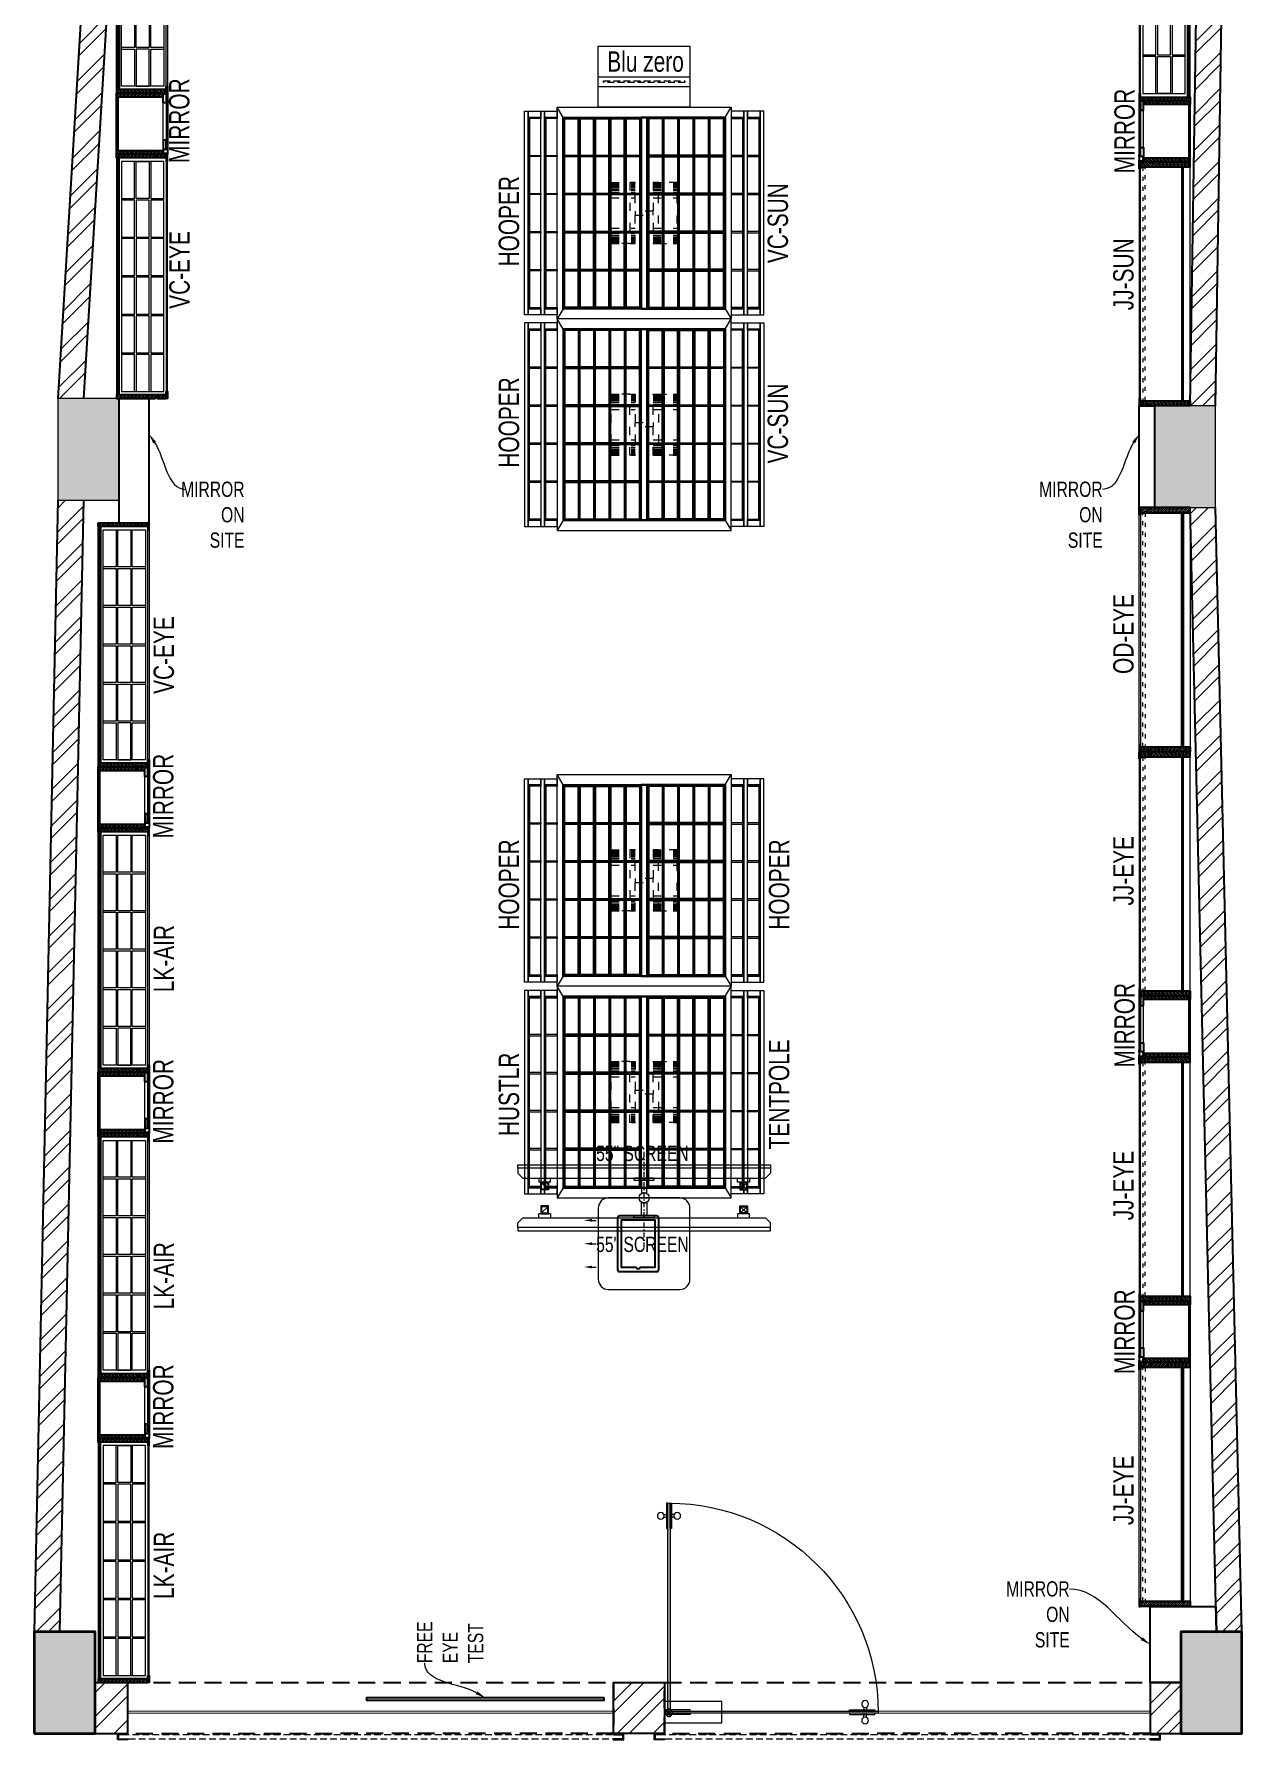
# Model space of a CAD drawing. Header units: feet. Extents: x 2835136 to 2841070, y -5729721 to -5712845.
# Drawn here: x 2835136 to 2841070, y -5729721 to -5721338 of the extents above; entities that cross this region are included whole.
import ezdxf
from ezdxf import colors
from ezdxf.entities.mleader import LeaderData, LeaderLine
from ezdxf.math import Vec2, Vec3

# ---------------------------------------------------------------- set-up
doc = ezdxf.new("R2010")
doc.units = ezdxf.units.FT
doc.header["$LTSCALE"] = 33
doc.header["$MEASUREMENT"] = 0
for name, pattern in [('ACAD_ISO03W100', [30, 12, -18]), ('D10_DASHED', [0.75, 0.5, -0.25]), ('DASHDOT2', [0.5, 0.25, -0.125, 0, -0.125]), ('HIDDEN', [9.525, 6.35, -3.175]), ('HIDDENX2', [0.75, 0.5, -0.25])]:
    doc.linetypes.add(name, pattern=pattern)
for name, color, linetype, lineweight in [('A RCC', 1, 'Continuous', 35), ('A-COL', 243, 'Continuous', 9), ('A-Glazing', 4, 'Continuous', 20), ('A-shutter', 8, 'Continuous', 18), ('column hatch', 5, 'Continuous', 0), ('Glazing', 141, 'Continuous', 15), ('LENS-DIM', 252, 'Continuous', 5), ('LENS-FURNITURE', 13, 'Continuous', 9), ('LENS-PARTITION', 21, 'Continuous', 25), ('LENS-TEXT', 31, 'Continuous', 5), ('LENS_TEXT', 31, 'Continuous', 5), ('LK-EQPMT', 3, 'Continuous', 18), ('LK-FF&E FLOOR', 1, 'Continuous', 9), ('LK-FF&E WALL', 1, 'Continuous', 9), ('LK-IT', 3, 'Continuous', 18), ('LN-ELEVATION-1', 81, 'Continuous', 25), ('LN-ELEVATION-2', 103, 'Continuous', 20), ('LN-ELEVATION-3', 125, 'Continuous', 18), ('LN-ELEVATION-4', 145, 'Continuous', 13), ('LN-ELEVATION-5', 167, 'Continuous', 5), ('LN-HATCH', 251, 'Continuous', 0), ('PLANO-TXT', 252, 'Continuous', 5), ('rolling shutter', 1, 'Continuous', 5)]:
    doc.layers.add(name, color=color, linetype=linetype, lineweight=lineweight)
doc.layers.add('A-WALL', color=1, linetype='Continuous')
doc.layers.add('beam', color=5, linetype='Continuous')
doc.styles.add('LK TXT', font='GILC____.TTF', dxfattribs={"height": 100})
doc.styles.get("Standard").update_dxf_attribs({"font": 'GILC____.TTF'})
pattern_1 = [(45, (7858054.0837, 3504049.203), (-4.4901280605, 4.4901280605), [])]

# ---------------------------------------------------------------- blocks, each defined once
blk = doc.blocks.new('BLUE ZERO')
at = {"layer": 'LENS-FURNITURE', "ltscale": 0.5}
for points in [[(86206.7, 120883.4), (86206.7, 120433.4), (85906.7, 120433.4), (85906.7, 120883.4)], [(86106.7, 120883.4), (86106.7, 120433.4), (86056.7, 120433.4), (86056.7, 120883.4)]]:
    blk.add_lwpolyline(points, close=True, dxfattribs=at)
at = {"layer": 'LENS-FURNITURE', "linetype": 'D10_DASHED', "ltscale": 2}
blk.add_lwpolyline([(86085.7, 120858.4), (86085.7, 120458.4), (86077.7, 120458.4), (86077.7, 120858.4)], close=True, dxfattribs=at)
blk = doc.blocks.new('*U49')
at = {"layer": 'A-shutter', "color": 5, "ltscale": 10}
for points in [[(41038450.5, -1561539.2), (41038450.5, -1561544.2), (41038405.5, -1561544.2), (41038405.5, -1561564.2), (41038450.5, -1561564.2), (41038450.5, -1561569.2), (41038400.5, -1561569.2), (41038400.5, -1561539.2)], [(41040837.5, -1561539.2), (41040837.5, -1561544.2), (41040882.5, -1561544.2), (41040882.5, -1561564.2), (41040837.5, -1561564.2), (41040837.5, -1561569.2), (41040887.5, -1561569.2), (41040887.5, -1561539.2)]]:
    blk.add_lwpolyline(points, close=True, dxfattribs=at)
at = {"layer": 'A-shutter', "color": 5, "linetype": 'HIDDENX2', "ltscale": 2}
blk.add_lwpolyline([(41038405.5, -1561544.2), (41038405.5, -1561564.2), (41040882.5, -1561564.2), (41040882.5, -1561544.2)], close=True, dxfattribs=at)
blk = doc.blocks.new('*U50')
at = {"layer": 'A-shutter', "color": 5, "ltscale": 10}
for points in [[(41038450.5, -1561539.2), (41038450.5, -1561544.2), (41038405.5, -1561544.2), (41038405.5, -1561564.2), (41038450.5, -1561564.2), (41038450.5, -1561569.2), (41038400.5, -1561569.2), (41038400.5, -1561539.2)], [(41040837.5, -1561539.2), (41040837.5, -1561544.2), (41040882.5, -1561544.2), (41040882.5, -1561564.2), (41040837.5, -1561564.2), (41040837.5, -1561569.2), (41040887.5, -1561569.2), (41040887.5, -1561539.2)]]:
    blk.add_lwpolyline(points, close=True, dxfattribs=at)
at = {"layer": 'A-shutter', "color": 5, "linetype": 'HIDDENX2', "ltscale": 2}
blk.add_lwpolyline([(41038405.5, -1561544.2), (41038405.5, -1561564.2), (41040882.5, -1561564.2), (41040882.5, -1561544.2)], close=True, dxfattribs=at)
blk = doc.blocks.new('A$C143335a0')
at = {"layer": 'column hatch'}
h = blk.add_hatch(color=8, dxfattribs=at)
h.dxf.hatch_style = 1
h.paths.add_polyline_path([(3018.3, 6392.7), (3318.3, 6392.7), (3318.3, 6892.7), (3018.3, 6892.7)])
h.paths.add_polyline_path([(3269, 953), (3269, 1453), (2969, 1453), (2969, 953)])
h.paths.add_polyline_path([(3208.2, -2918.5), (2908.2, -2918.5), (2908.2, -3418.5), (3208.2, -3418.5)])
h.paths.add_polyline_path([(3337.6, -9443), (3337.6, -8943), (3037.6, -8943), (3037.6, -9443)])
h.paths.add_polyline_path([(-2596.4, -9443), (-2296.4, -9443), (-2296.4, -8943), (-2596.4, -8943)])
h.paths.add_polyline_path([(-2479.6, -3382.2), (-2179.6, -3382.2), (-2179.6, -2882.2), (-2479.6, -2882.2)])
h.paths.add_polyline_path([(-1967.6, 1129.4), (-2267.6, 1129.4), (-2267.6, 629.4), (-1967.6, 629.4)])
h.paths.add_polyline_path([(-1312.4, 7402.3), (-1612.4, 7402.3), (-1612.4, 6902.3), (-1312.4, 6902.3)])
at = {"layer": 'LN-HATCH'}
h = blk.add_hatch(dxfattribs=at)
h.set_pattern_fill('ANSI32', color=256, scale=333, angle=180)
h.set_pattern_definition([(225, (-8468480.47, 5282644), (88.2999593, -88.2999593), []), (225, (-8468539.34, 5282644), (88.2999593, -88.2999593), [])])
h.paths.add_polyline_path([(3144, 1453), (3269, 1453), (3318.3, 6392.7), (3193.3, 6392.7)])
h.paths.add_polyline_path([(3269, 953), (3144, 953), (3083.2, -2918.5), (3208.2, -2918.5)])
h.paths.add_polyline_path([(3208.2, -3418.5), (3083.2, -3418.5), (3212.5, -8943), (3337.6, -8943)])
h.paths.add_polyline_path([(3037.6, -9443), (3037.6, -9193), (2887.6, -9193), (2887.6, -9443)])
h.paths.add_polyline_path([(500.6, -9443), (500.6, -9193), (250.6, -9193), (250.6, -9443)])
h.paths.add_polyline_path([(-2136.4, -9193), (-2296.4, -9193), (-2296.4, -9443), (-2136.4, -9443)])
h.paths.add_polyline_path([(-2596.4, -8943), (-2471.4, -8943), (-2354.5, -3382.2), (-2479.6, -3382.2)])
h.paths.add_polyline_path([(-2479.6, -2882.2), (-2354.3, -2882.2), (-2142.4, 629.4), (-2267.6, 629.4)])
h.paths.add_polyline_path([(-2267.6, 1129.4), (-2141.8, 1129.4), (-1486.6, 6902.3), (-1612.4, 6902.3)])
at = {"layer": 'A RCC', "linetype": 'Continuous', "ltscale": 25}
for points in [[(-2596.4, -9443), (-2296.4, -9443), (-2296.4, -8943), (-2596.4, -8943)], [(3037.6, -9443), (3337.6, -9443), (3337.6, -8943), (3037.6, -8943)]]:
    blk.add_lwpolyline(points, close=True, dxfattribs=at)
at = {"layer": 'A-COL'}
for points in [[(-2479.6, -3382.2), (-2179.6, -3382.2), (-2179.6, -2882.2), (-2479.6, -2882.2)], [(2908.2, -3418.5), (3208.2, -3418.5), (3208.2, -2918.5), (2908.2, -2918.5)]]:
    blk.add_lwpolyline(points, close=True, dxfattribs=at)
at = {"layer": 'A-Glazing'}
for points in [[(-2136.4, -9332.6), (250.6, -9331.1), (250.6, -9343.1), (-2136.4, -9344.6)], [(500.6, -9332.6), (2887.6, -9331.1), (2887.6, -9343.1), (500.6, -9344.6)]]:
    blk.add_lwpolyline(points, close=True, dxfattribs=at)
at = {"layer": 'A-WALL'}
for p, q in [((3083.2, -2916.6), (3144, 953)), ((3208.2, -2918.5), (3269, 953)), ((-2267.6, 629.4), (-2479.6, -2882.2)), ((-2142.4, 629.4), (-2354.3, -2882.2)), ((-2479.6, -3382.2), (-2596.4, -8943)), ((-2354.5, -3382.2), (-2471.5, -8945.6)), ((3212.6, -8945.9), (3083.2, -3418.5)), ((3337.6, -8943), (3208.2, -3418.5)), ((-2296.4, -9193), (-2136.4, -9193)), ((-2136.4, -9443), (-2136.4, -9193)), ((2887.6, -9193), (3037.6, -9193)), ((2887.6, -9193), (2887.6, -9443)), ((-2296.4, -9443), (-2136.4, -9443)), ((2887.6, -9443), (3037.6, -9443))]:
    blk.add_line(p, q, dxfattribs=at)
blk.add_lwpolyline([(500.6, -9193), (500.6, -9443), (250.6, -9443), (250.6, -9193)], close=True, dxfattribs=at)
at = {"layer": 'beam', "linetype": 'HIDDEN', "ltscale": 0.4}
for points in [[(-2136.4, -9193), (250.6, -9193), (250.6, -9443), (-2136.4, -9444.5)], [(500.6, -9193), (2887.6, -9193), (2887.6, -9443), (500.6, -9444.5)]]:
    blk.add_lwpolyline(points, close=True, dxfattribs=at)
at = {"layer": 'rolling shutter'}
for name, p in [('*U49', (-41040586.9, 1552094.8)), ('*U50', (-41037949.9, 1552094.8))]:
    blk.add_blockref(name, p, dxfattribs=at)
blk = doc.blocks.new('Entrance Door')
at = {"layer": 'Glazing', "ltscale": 111}
blk.add_hatch(color=256, dxfattribs=at).paths.add_polyline_path([(18, -34.8), (18, -1235), (30, -1235), (30, -34.8)])
at = {"layer": 'Glazing'}
for p, q in [((30, -54.2), (18, -66.2)), ((1117.8, -31.3), (1117.8, -54.3)), ((1117.8, -89.2), (1117.8, -66.3)), ((1132.8, -31.3), (1132.8, -54.3)), ((1132.8, -89.2), (1132.8, -66.3))]:
    blk.add_line(p, q, dxfattribs=at)
at = {"layer": 'Glazing', "ltscale": 44}
for p, q in [((-4.9, -1156.3), (18, -1156.3)), ((-4.9, -1171.3), (18, -1171.3)), ((52.9, -1156.3), (30, -1156.3)), ((52.9, -1171.3), (30, -1171.3))]:
    blk.add_line(p, q, dxfattribs=at)
at = {"layer": 'Glazing'}
for points in [[(320, -120.5), (0, -120.5), (0, 0), (320, 0)], [(0, -54.2), (142.5, -54.2), (142.5, -46.8), (0, -46.8)], [(0, -66.2), (142.5, -66.2), (142.5, -73.7), (0, -73.7)], [(1180.8, -54.3), (1038.3, -54.3), (1038.3, -46.8), (1180.8, -46.8)], [(1180.8, -66.3), (1038.3, -66.3), (1038.3, -73.8), (1180.8, -73.8)]]:
    blk.add_lwpolyline(points, close=True, dxfattribs=at)
at = {"layer": 'Glazing', "ltscale": 222}
blk.add_lwpolyline([(-1.5, -66.2), (1198.8, -66.2), (1198.8, -54.2), (-1.5, -54.2)], close=True, dxfattribs=at)
at = {"layer": 'Glazing', "ltscale": 111}
blk.add_lwpolyline([(18, -34.8), (18, -1235), (30, -1235), (30, -34.8)], close=True, dxfattribs=at)
at = {"layer": 'Glazing', "ltscale": 44}
for points in [[(18, -1092.5), (18, -1235), (10.5, -1235), (10.5, -1092.5)], [(30, -1092.5), (30, -1235), (37.5, -1235), (37.5, -1092.5)]]:
    blk.add_lwpolyline(points, close=True, dxfattribs=at)
at = {"layer": 'Glazing'}
for centre, radius in [((1125.3, -13.9), 19), ((24, -58.7), 19.8), ((1125.3, -106.6), 19)]:
    blk.add_circle(centre, radius, dxfattribs=at)
at = {"layer": 'Glazing', "ltscale": 44}
for centre in [(-22.4, -1163.8), (70.4, -1163.8)]:
    blk.add_circle(centre, 19, dxfattribs=at)
at = {"layer": 'Glazing', "ltscale": 222}
blk.add_arc((24, -60.2), 1174.8, 270, 359.99955, dxfattribs=at)
blk = doc.blocks.new('VC HD 1200')
at = {"layer": 'LN-HATCH', "ltscale": 0.5}
h = blk.add_hatch(dxfattribs=at)
h.set_pattern_fill('ANSI31', color=256, scale=2)
h.set_pattern_definition([(45, (3760859.753, 1795248.936), (-4.490128061, 4.490128061), [])])
h.paths.add_polyline_path([(-1200, 250), (-1200, 60), (-1194, 60), (-1194, 50), (-1200, 50), (-1200, 6), (-1182, 6), (-1182, 250)])
h = blk.add_hatch(dxfattribs=at)
h.set_pattern_fill('ANSI31', color=256, scale=2)
h.set_pattern_definition(pattern_1)
h.paths.add_polyline_path([(0, 250), (0, 60), (-6, 60), (-6, 50), (0, 50), (0, 6), (-18, 6), (-18, 250)])
h = blk.add_hatch(dxfattribs=at)
h.set_pattern_fill('ANSI31', color=256, scale=2)
h.set_pattern_definition([(45, (7858047.0837, 3504049.203), (-4.4901280605, 4.4901280605), [])])
h.paths.add_polyline_path([(-1165, 6), (-1165, 0), (-1200, 0), (-1200, 6)])
h = blk.add_hatch(dxfattribs=at)
h.set_pattern_fill('ANSI31', color=256, scale=2)
h.set_pattern_definition(pattern_1)
h.paths.add_polyline_path([(-28, 6), (-28, 0), (0, 0), (0, 6)])
at = {"layer": 'LN-ELEVATION-1', "ltscale": 0.5}
for points in [[(-1200, 250), (-1200, 60), (-1194, 60), (-1194, 50), (-1200, 50), (-1200, 6), (-1182, 6), (-1182, 250)], [(-18, 238), (-1182, 238), (-1182, 244), (-18, 244)], [(0, 250), (0, 60), (-6, 60), (-6, 50), (0, 50), (0, 6), (-18, 6), (-18, 250)], [(-1165, 6), (-1165, 0), (-1200, 0), (-1200, 6)], [(-35, 6), (-35, 0), (0, 0), (0, 6)]]:
    blk.add_lwpolyline(points, close=True, dxfattribs=at)
at = {"layer": 'LN-ELEVATION-3', "ltscale": 0.5}
for p, q in [((-1182, 250), (-18, 250)), ((-1165, 6), (-35, 6)), ((-35, 0), (-1165, 0))]:
    blk.add_line(p, q, dxfattribs=at)
for points in [[(-1165, 226), (-35, 226), (-35, 18), (-1165, 18)], [(-1165, 226), (-983.3, 226), (-983.3, 162), (-1165, 162)], [(-975.3, 226), (-793.7, 226), (-793.7, 162), (-975.3, 162)], [(-785.7, 226), (-604, 226), (-604, 162), (-785.7, 162)], [(-596, 226), (-414.3, 226), (-414.3, 162), (-596, 162)], [(-406.3, 226), (-224.7, 226), (-224.7, 162), (-406.3, 162)], [(-216.7, 226), (-35, 226), (-35, 162), (-216.7, 162)], [(-1165, 90), (-983.3, 90), (-983.3, 154), (-1165, 154)], [(-975.3, 154), (-793.7, 154), (-793.7, 90), (-975.3, 90)], [(-785.7, 154), (-604, 154), (-604, 90), (-785.7, 90)], [(-596, 154), (-414.3, 154), (-414.3, 90), (-596, 90)], [(-406.3, 154), (-224.7, 154), (-224.7, 90), (-406.3, 90)], [(-216.7, 154), (-35, 154), (-35, 90), (-216.7, 90)], [(-1165, 82), (-983.3, 82), (-983.3, 18), (-1165, 18)], [(-975.3, 82), (-793.7, 82), (-793.7, 18), (-975.3, 18)], [(-785.7, 82), (-604, 82), (-604, 18), (-785.7, 18)], [(-596, 82), (-414.3, 82), (-414.3, 18), (-596, 18)], [(-406.3, 82), (-224.7, 82), (-224.7, 18), (-406.3, 18)], [(-216.7, 82), (-35, 82), (-35, 18), (-216.7, 18)]]:
    blk.add_lwpolyline(points, close=True, dxfattribs=at)
blk = doc.blocks.new('MIRROR')
at = {"layer": 'LN-HATCH', "ltscale": 0.5}
h = blk.add_hatch(dxfattribs=at)
h.set_pattern_fill('ANSI31', color=256, scale=2)
h.set_pattern_definition([(45, (4060433.7416, 1708720.787), (-4.4901280605, 4.4901280605), [])])
h.paths.add_polyline_path([(212.9, 101.3), (230.9, 101.3), (230.9, -127.7), (212.9, -127.7)])
h.paths.add_polyline_path([(230.9, 95.3), (494.9, 95.3), (494.9, 101.3), (230.9, 101.3)])
h.paths.add_polyline_path([(512.9, 101.3), (494.9, 101.3), (494.9, -127.7), (512.9, -127.7)])
at = {"layer": 'Defpoints'}
blk.add_lwpolyline([(512.9, 101.3), (212.9, 101.3), (212.9, -148.7), (512.9, -148.7)], close=True, dxfattribs=at)
at = {"layer": 'LN-ELEVATION-1'}
for points in [[(212.9, 101.3), (230.9, 101.3), (230.9, -127.7), (212.9, -127.7)], [(230.9, 95.3), (494.9, 95.3), (494.9, 101.3), (230.9, 101.3)], [(512.9, 101.3), (494.9, 101.3), (494.9, -127.7), (512.9, -127.7)], [(259.9, -141.7), (259.9, -127.7), (214.9, -127.7), (214.9, -148.7), (223.9, -148.7), (223.9, -147.2), (216.4, -147.2), (216.4, -141.7)], [(442.9, -141.7), (442.9, -127.7), (487.9, -127.7), (487.9, -148.7), (478.9, -148.7), (478.9, -147.2), (486.4, -147.2), (486.4, -141.7)], [(504.9, -148.7), (504.9, -147.2), (509.4, -147.2), (509.4, -129.2), (487.9, -129.2), (487.9, -127.7), (510.9, -127.7), (510.9, -148.7)]]:
    blk.add_lwpolyline(points, close=True, dxfattribs=at)
at = {"layer": 'LN-ELEVATION-2', "color": 4, "lineweight": 0}
blk.add_lwpolyline([(216.4, -141.7), (486.4, -141.7), (486.4, -147.2), (216.4, -147.2)], close=True, dxfattribs=at)
at = {"layer": 'LN-ELEVATION-2'}
blk.add_lwpolyline([(259.9, -141.7), (442.9, -141.7), (442.9, -127.7), (259.9, -127.7)], close=True, dxfattribs=at)
at = {"layer": 'LN-ELEVATION-4', "ltscale": 0.5}
blk.add_line((478.9, -148.7), (223.9, -148.7), dxfattribs=at)
blk = doc.blocks.new('JJ SH 1200')
at = {"layer": 'LN-HATCH', "ltscale": 0.5}
h = blk.add_hatch(dxfattribs=at)
h.set_pattern_fill('ANSI31', color=256, scale=2)
h.set_pattern_definition([(45, (4097187.331, 1708800.267), (-4.4901280605, 4.4901280605), [])])
h.paths.add_polyline_path([(792.1, 220), (792.1, 30), (786.1, 30), (786.1, 20), (792.1, 20), (792.1, -24), (767.1, -24), (767.1, 220)])
h.paths.add_polyline_path([(-382.9, 180), (767.1, 180), (767.1, 186), (-382.9, 186)])
h.paths.add_polyline_path([(757.1, -24), (757.1, -30), (792.1, -30), (792.1, -24)])
h.paths.add_polyline_path([(-407.9, 220), (-407.9, 30), (-401.9, 30), (-401.9, 20), (-407.9, 20), (-407.9, -24), (-382.9, -24), (-382.9, 220)])
h.paths.add_polyline_path([(-372.9, -24), (-372.9, -30), (-407.9, -30), (-407.9, -24)])
at = {"layer": 'LN-ELEVATION-1', "ltscale": 0.5}
for points in [[(-407.9, 220), (-407.9, 30), (-401.9, 30), (-401.9, 20), (-407.9, 20), (-407.9, -24), (-382.9, -24), (-382.9, 220)], [(-382.9, 180), (767.1, 180), (767.1, 186), (-382.9, 186)], [(792.1, 220), (792.1, 30), (786.1, 30), (786.1, 20), (792.1, 20), (792.1, -24), (767.1, -24), (767.1, 220)], [(-372.9, -24), (-372.9, -30), (-407.9, -30), (-407.9, -24)], [(757.1, -24), (757.1, -30), (792.1, -30), (792.1, -24)]]:
    blk.add_lwpolyline(points, close=True, dxfattribs=at)
at = {"layer": 'LN-ELEVATION-3', "ltscale": 0.5}
for p, q in [((767.1, 220), (-382.9, 220)), ((757.1, -24), (-372.9, -24)), ((-372.9, -30), (757.1, -30))]:
    blk.add_line(p, q, dxfattribs=at)
at = {"layer": 'LN-ELEVATION-4', "linetype": 'ACAD_ISO03W100', "ltscale": 0.05}
blk.add_lwpolyline([(767.1, 0), (-382.9, 0), (-382.9, -12), (767.1, -12)], close=True, dxfattribs=at)
blk = doc.blocks.new('ffgd')
at = {"layer": 'LN-ELEVATION-4', "linetype": 'ACAD_ISO03W100', "ltscale": 0.1}
blk.add_lwpolyline([(0, 47.3), (0, -41.5), (-20, -41.5), (-20, 47.3)], close=True, dxfattribs=at)
at = {"layer": 'LN-ELEVATION-5', "linetype": 'ACAD_ISO03W100', "ltscale": 0.1}
for p, q in [((-159.9, 165.7), (-159.9, 47.3)), ((-159.7, 165.7), (-159.7, 47.3)), ((-159.4, 165.7), (-159.4, 47.3)), ((-159, 165.7), (-159, 47.3)), ((-158.5, 165.7), (-158.5, 47.3)), ((-157.9, 165.7), (-157.9, 47.3)), ((-157.1, 165.7), (-157.1, 47.3)), ((-156.1, 165.7), (-156.1, 47.3)), ((-154.1, 165.7), (-154.1, 47.3)), ((-151.1, 165.7), (-151.1, 47.3)), ((-146.1, 165.7), (-146.1, 47.3)), ((-141.1, 165.7), (-141.1, 47.3)), ((-135.1, 165.7), (-135.1, 47.3)), ((-128.1, 165.7), (-128.1, 47.3)), ((-120.1, 165.7), (-120.1, 47.3)), ((-111.1, 165.7), (-111.1, 47.3)), ((-102.1, 165.7), (-102.1, 47.3)), ((-85, 165.7), (-85, 47.3)), ((65, 165.7), (65, 47.3)), ((82.1, 165.7), (82.1, 47.3)), ((91.1, 165.7), (91.1, 47.3)), ((100.1, 165.7), (100.1, 47.3)), ((108.1, 165.7), (108.1, 47.3)), ((115.1, 165.7), (115.1, 47.3)), ((121.1, 165.7), (121.1, 47.3)), ((126.1, 165.7), (126.1, 47.3)), ((131.1, 165.7), (131.1, 47.3)), ((134.1, 165.7), (134.1, 47.3)), ((136.1, 165.7), (136.1, 47.3)), ((137.1, 165.7), (137.1, 47.3)), ((137.9, 165.7), (137.9, 47.3)), ((138.5, 165.7), (138.5, 47.3)), ((139, 165.7), (139, 47.3)), ((139.4, 165.7), (139.4, 47.3)), ((139.7, 165.7), (139.7, 47.3)), ((139.9, 165.7), (139.9, 47.3)), ((-159.9, -41.5), (-159.9, -159.9)), ((-159.7, -41.5), (-159.7, -159.9)), ((-159.4, -41.5), (-159.4, -159.9)), ((-159, -41.5), (-159, -159.9)), ((-158.5, -41.5), (-158.5, -159.9)), ((-157.9, -41.5), (-157.9, -159.9)), ((-157.1, -41.5), (-157.1, -159.9)), ((-156.1, -41.5), (-156.1, -159.9)), ((-154.1, -41.5), (-154.1, -159.9)), ((-151.1, -41.5), (-151.1, -159.9)), ((-146.1, -41.5), (-146.1, -159.9)), ((-141.1, -41.5), (-141.1, -159.9)), ((-135.1, -41.5), (-135.1, -159.9)), ((-128.1, -41.5), (-128.1, -159.9)), ((-120.1, -41.5), (-120.1, -159.9)), ((-111.1, -41.5), (-111.1, -159.9)), ((-102.1, -41.5), (-102.1, -159.9)), ((-85, -41.5), (-85, -159.9)), ((65, -41.5), (65, -159.9)), ((82.1, -41.5), (82.1, -159.9)), ((91.1, -41.5), (91.1, -159.9)), ((100.1, -41.5), (100.1, -159.9)), ((108.1, -41.5), (108.1, -159.9)), ((115.1, -41.5), (115.1, -159.9)), ((121.1, -41.5), (121.1, -159.9)), ((126.1, -41.5), (126.1, -159.9)), ((131.1, -41.5), (131.1, -159.9)), ((134.1, -41.5), (134.1, -159.9)), ((136.1, -41.5), (136.1, -159.9)), ((137.1, -41.5), (137.1, -159.9)), ((137.9, -41.5), (137.9, -159.9)), ((138.5, -41.5), (138.5, -159.9)), ((139, -41.5), (139, -159.9)), ((139.4, -41.5), (139.4, -159.9)), ((139.7, -41.5), (139.7, -159.9)), ((139.9, -41.5), (139.9, -159.9))]:
    blk.add_line(p, q, dxfattribs=at)
for points in [[(140, 73), (140, 165.7), (-160, 165.7), (-160, 73)], [(140, -67.1), (140, -159.9), (-160, -159.9), (-160, -67.1)]]:
    blk.add_lwpolyline(points, dxfattribs=at)
for points in [[(140, 73), (140, 47.3), (-160, 47.3), (-160, 73)], [(140, -41.5), (140, -67.1), (-160, -67.1), (-160, -41.5)]]:
    blk.add_lwpolyline(points, close=True, dxfattribs=at)
blk = doc.blocks.new('EURO 1040 x 1175')
at = {"layer": 'LN-ELEVATION-1'}
for points in [[(-470, -327.4), (470, -327.4), (470, 467.6), (-470, 467.6)], [(-470, 85.1), (470, 85.1), (470, 467.6), (-470, 467.6)], [(-283.2, 85.1), (-277.2, 85.1), (-277.2, 467.6), (-283.2, 467.6)], [(-96.4, 85.1), (-90.4, 85.1), (-90.4, 467.6), (-96.4, 467.6)], [(90.4, 85.1), (96.4, 85.1), (96.4, 467.6), (90.4, 467.6)], [(277.2, 85.1), (283.2, 85.1), (283.2, 467.6), (277.2, 467.6)], [(-470, 386.6), (-283.2, 386.6), (-283.2, 392.6), (-470, 392.6)], [(-277.2, 386.6), (-96.4, 386.6), (-96.4, 392.6), (-277.2, 392.6)], [(-90.4, 386.6), (90.4, 386.6), (90.4, 392.6), (-90.4, 392.6)], [(96.4, 386.6), (277.2, 386.6), (277.2, 392.6), (96.4, 392.6)], [(283.2, 386.6), (470, 386.6), (470, 392.6), (283.2, 392.6)], [(-470, 311.2), (-283.2, 311.2), (-283.2, 317.2), (-470, 317.2)], [(-277.2, 311.2), (-96.4, 311.2), (-96.4, 317.2), (-277.2, 317.2)], [(-90.4, 311.2), (90.4, 311.2), (90.4, 317.2), (-90.4, 317.2)], [(96.4, 311.2), (277.2, 311.2), (277.2, 317.2), (96.4, 317.2)], [(283.2, 311.2), (470, 311.2), (470, 317.2), (283.2, 317.2)], [(-470, 235.8), (-283.2, 235.8), (-283.2, 241.8), (-470, 241.8)], [(-277.2, 235.8), (-96.4, 235.8), (-96.4, 241.8), (-277.2, 241.8)], [(-90.4, 235.8), (90.4, 235.8), (90.4, 241.8), (-90.4, 241.8)], [(96.4, 235.8), (277.2, 235.8), (277.2, 241.8), (96.4, 241.8)], [(283.2, 235.8), (470, 235.8), (470, 241.8), (283.2, 241.8)], [(-470, 160.4), (-283.2, 160.4), (-283.2, 166.4), (-470, 166.4)], [(-470, 85.1), (470, 85.1), (470, 55.1), (-470, 55.1)], [(-277.2, 160.4), (-96.4, 160.4), (-96.4, 166.4), (-277.2, 166.4)], [(-90.4, 160.4), (90.4, 160.4), (90.4, 166.4), (-90.4, 166.4)], [(96.4, 160.4), (277.2, 160.4), (277.2, 166.4), (96.4, 166.4)], [(283.2, 160.4), (470, 160.4), (470, 166.4), (283.2, 166.4)], [(-470, 55.1), (470, 55.1), (470, -327.4), (-470, -327.4)], [(-283.2, 55.1), (-277.2, 55.1), (-277.2, -327.4), (-283.2, -327.4)], [(-96.4, 55.1), (-90.4, 55.1), (-90.4, -327.4), (-96.4, -327.4)], [(90.4, 55.1), (96.4, 55.1), (96.4, -327.4), (90.4, -327.4)], [(277.2, 55.1), (283.2, 55.1), (283.2, -327.4), (277.2, -327.4)], [(-470, -20.3), (-283.2, -20.3), (-283.2, -26.3), (-470, -26.3)], [(-277.2, -20.3), (-96.4, -20.3), (-96.4, -26.3), (-277.2, -26.3)], [(-90.4, -20.3), (90.4, -20.3), (90.4, -26.3), (-90.4, -26.3)], [(96.4, -20.3), (277.2, -20.3), (277.2, -26.3), (96.4, -26.3)], [(283.2, -20.3), (470, -20.3), (470, -26.3), (283.2, -26.3)], [(-470, -95.7), (-283.2, -95.7), (-283.2, -101.7), (-470, -101.7)], [(-277.2, -95.7), (-96.4, -95.7), (-96.4, -101.7), (-277.2, -101.7)], [(-90.4, -95.7), (90.4, -95.7), (90.4, -101.7), (-90.4, -101.7)], [(96.4, -95.7), (277.2, -95.7), (277.2, -101.7), (96.4, -101.7)], [(283.2, -95.7), (470, -95.7), (470, -101.7), (283.2, -101.7)], [(-470, -171.1), (-283.2, -171.1), (-283.2, -177.1), (-470, -177.1)], [(-470, -246.4), (-283.2, -246.4), (-283.2, -252.4), (-470, -252.4)], [(-277.2, -171.1), (-96.4, -171.1), (-96.4, -177.1), (-277.2, -177.1)], [(-277.2, -246.4), (-96.4, -246.4), (-96.4, -252.4), (-277.2, -252.4)], [(-90.4, -171.1), (90.4, -171.1), (90.4, -177.1), (-90.4, -177.1)], [(-90.4, -246.4), (90.4, -246.4), (90.4, -252.4), (-90.4, -252.4)], [(96.4, -171.1), (277.2, -171.1), (277.2, -177.1), (96.4, -177.1)], [(96.4, -246.4), (277.2, -246.4), (277.2, -252.4), (96.4, -252.4)], [(283.2, -171.1), (470, -171.1), (470, -177.1), (283.2, -177.1)], [(283.2, -246.4), (470, -246.4), (470, -252.4), (283.2, -252.4)]]:
    blk.add_lwpolyline(points, close=True, dxfattribs=at)
for points in [[(-283.2, 461.6), (-464, 461.6), (-464, 317.2)], [(-96.4, 461.6), (-277.2, 461.6)], [(90.4, 461.6), (-90.4, 461.6)], [(277.2, 461.6), (96.4, 461.6)], [(464, 317.2), (464, 461.6), (283.2, 461.6)], [(-464, 311.2), (-464, 241.8)], [(464, 241.8), (464, 311.2)], [(-464, 235.8), (-464, 166.4)], [(464, 166.4), (464, 235.8)], [(-464, 160.4), (-464, 91.1), (-283.2, 91.1)], [(-277.2, 91.1), (-96.4, 91.1)], [(-90.4, 91.1), (90.4, 91.1)], [(96.4, 91.1), (277.2, 91.1)], [(283.2, 91.1), (464, 91.1), (464, 160.4)], [(-464, -20.3), (-464, 49.1), (-283.2, 49.1)], [(-277.2, 49.1), (-96.4, 49.1)], [(-90.4, 49.1), (90.4, 49.1)], [(96.4, 49.1), (277.2, 49.1)], [(283.2, 49.1), (464, 49.1), (464, -20.3)], [(-464, -95.7), (-464, -26.3)], [(464, -26.3), (464, -95.7)], [(-464, -171.1), (-464, -101.7)], [(464, -101.7), (464, -171.1)], [(-283.2, -321.4), (-464, -321.4), (-464, -177.1)], [(464, -177.1), (464, -321.4), (283.2, -321.4)], [(-96.4, -321.4), (-277.2, -321.4)], [(90.4, -321.4), (-90.4, -321.4)], [(277.2, -321.4), (96.4, -321.4)]]:
    blk.add_lwpolyline(points, dxfattribs=at)
at = {"layer": 'LN-ELEVATION-2'}
blk.add_lwpolyline([(-520, -357.4), (520, -357.4), (520, 497.6), (-520, 497.6)], close=True, dxfattribs=at)
for points in [[(-470, 467.6), (-520, 497.6)], [(470, 467.6), (520, 497.6)], [(-470, -327.4), (-520, -357.4)], [(470, -327.4), (520, -357.4)]]:
    blk.add_lwpolyline(points, dxfattribs=at)
at = {"layer": 'LN-ELEVATION-3'}
for points in [[(-500, 559.6), (500, 559.6), (500, 577.6), (-500, 577.6)], [(-500, 497.6), (-470, 497.6), (-470, 559.6), (-500, 559.6)], [(470, 497.6), (500, 497.6), (500, 559.6), (470, 559.6)], [(-500, -357.4), (-470, -357.4), (-470, -419.4), (-500, -419.4)], [(470, -357.4), (500, -357.4), (500, -419.4), (470, -419.4)], [(-500, -419.4), (500, -419.4), (500, -437.4), (-500, -437.4)]]:
    blk.add_lwpolyline(points, close=True, dxfattribs=at)
at = {"layer": 'LN-ELEVATION-4'}
for points in [[(-500, 639.6), (500, 639.6), (500, 657.6), (-500, 657.6)], [(-500, 577.6), (-470, 577.6), (-470, 639.6), (-500, 639.6)], [(470, 577.6), (500, 577.6), (500, 639.6), (470, 639.6)], [(-470, 497.6), (-464, 497.6), (-464, 559.6), (-470, 559.6)], [(-464, 553.6), (-283.2, 553.6), (-283.2, 559.6), (-464, 559.6)], [(-283.2, 497.6), (-277.2, 497.6), (-277.2, 559.6), (-283.2, 559.6)], [(-277.2, 553.6), (-96.4, 553.6), (-96.4, 559.6), (-277.2, 559.6)], [(-96.4, 497.6), (-90.4, 497.6), (-90.4, 559.6), (-96.4, 559.6)], [(-90.4, 553.6), (90.4, 553.6), (90.4, 559.6), (-90.4, 559.6)], [(90.4, 497.6), (96.4, 497.6), (96.4, 559.6), (90.4, 559.6)], [(96.4, 553.6), (277.2, 553.6), (277.2, 559.6), (96.4, 559.6)], [(277.2, 497.6), (283.2, 497.6), (283.2, 559.6), (277.2, 559.6)], [(283.2, 553.6), (464, 553.6), (464, 559.6), (283.2, 559.6)], [(464, 497.6), (470, 497.6), (470, 559.6), (464, 559.6)], [(-470, -357.4), (-464, -357.4), (-464, -419.4), (-470, -419.4)], [(-464, -413.4), (-283.2, -413.4), (-283.2, -419.4), (-464, -419.4)], [(-283.2, -357.4), (-277.2, -357.4), (-277.2, -419.4), (-283.2, -419.4)], [(-277.2, -413.4), (-96.4, -413.4), (-96.4, -419.4), (-277.2, -419.4)], [(-96.4, -357.4), (-90.4, -357.4), (-90.4, -419.4), (-96.4, -419.4)], [(-90.4, -413.4), (90.4, -413.4), (90.4, -419.4), (-90.4, -419.4)], [(90.4, -357.4), (96.4, -357.4), (96.4, -419.4), (90.4, -419.4)], [(96.4, -413.4), (277.2, -413.4), (277.2, -419.4), (96.4, -419.4)], [(277.2, -357.4), (283.2, -357.4), (283.2, -419.4), (277.2, -419.4)], [(283.2, -413.4), (464, -413.4), (464, -419.4), (283.2, -419.4)], [(464, -357.4), (470, -357.4), (470, -419.4), (464, -419.4)], [(-500, -437.4), (-470, -437.4), (-470, -499.4), (-500, -499.4)], [(-500, -499.4), (500, -499.4), (500, -517.4), (-500, -517.4)], [(470, -437.4), (500, -437.4), (500, -499.4), (470, -499.4)]]:
    blk.add_lwpolyline(points, close=True, dxfattribs=at)
at = {"layer": 'LN-ELEVATION-5'}
for points in [[(-470, 577.6), (-464, 577.6), (-464, 639.6), (-470, 639.6)], [(-464, 633.6), (-283.2, 633.6), (-283.2, 639.6), (-464, 639.6)], [(-283.2, 577.6), (-277.2, 577.6), (-277.2, 639.6), (-283.2, 639.6)], [(-277.2, 633.6), (-96.4, 633.6), (-96.4, 639.6), (-277.2, 639.6)], [(-96.4, 577.6), (-90.4, 577.6), (-90.4, 639.6), (-96.4, 639.6)], [(-90.4, 633.6), (90.4, 633.6), (90.4, 639.6), (-90.4, 639.6)], [(90.4, 577.6), (96.4, 577.6), (96.4, 639.6), (90.4, 639.6)], [(96.4, 633.6), (277.2, 633.6), (277.2, 639.6), (96.4, 639.6)], [(277.2, 577.6), (283.2, 577.6), (283.2, 639.6), (277.2, 639.6)], [(283.2, 633.6), (464, 633.6), (464, 639.6), (283.2, 639.6)], [(464, 577.6), (470, 577.6), (470, 639.6), (464, 639.6)], [(-470, -437.4), (-464, -437.4), (-464, -499.4), (-470, -499.4)], [(-464, -493.4), (-283.2, -493.4), (-283.2, -499.4), (-464, -499.4)], [(-283.2, -437.4), (-277.2, -437.4), (-277.2, -499.4), (-283.2, -499.4)], [(-277.2, -493.4), (-96.4, -493.4), (-96.4, -499.4), (-277.2, -499.4)], [(-96.4, -437.4), (-90.4, -437.4), (-90.4, -499.4), (-96.4, -499.4)], [(-90.4, -493.4), (90.4, -493.4), (90.4, -499.4), (-90.4, -499.4)], [(90.4, -437.4), (96.4, -437.4), (96.4, -499.4), (90.4, -499.4)], [(96.4, -493.4), (277.2, -493.4), (277.2, -499.4), (96.4, -499.4)], [(277.2, -437.4), (283.2, -437.4), (283.2, -499.4), (277.2, -499.4)], [(283.2, -493.4), (464, -493.4), (464, -499.4), (283.2, -499.4)], [(464, -437.4), (470, -437.4), (470, -499.4), (464, -499.4)]]:
    blk.add_lwpolyline(points, close=True, dxfattribs=at)
at = {"layer": 'LENS-DIM'}
blk.add_blockref('ffgd', (10, 67.1), dxfattribs=at)
blk = doc.blocks.new('GREETR 450x450')
at = {"layer": 'LN-ELEVATION-1', "linetype": 'ByBlock', "lineweight": -2}
for p, q in [((481.3, 339.7), (461, 339.7)), ((481.3, 225), (461, 225)), ((481.3, 110.3), (461, 110.3))]:
    blk.add_line(p, q, dxfattribs=at)
at = {"layer": 'LN-ELEVATION-1'}
for points in [[(355.5, 98.3), (355.5, 352.3, 0.414214), (345.5, 362.3), (163.5, 362.3, 0.414214), (153.5, 352.3), (153.5, 98.3, 0.414214), (163.5, 88.3), (345.5, 88.3, 0.414214)], [(264, 342.8), (336.5, 342.8), (336.5, 107.8), (172.5, 107.8), (172.5, 342.8), (245, 342.8, 0.327538), (246.9, 344.2, -0.733799), (262.1, 344.2, 0.327538)]]:
    blk.add_lwpolyline(points, format="xyb", close=True, dxfattribs=at)
at = {"layer": 'LN-ELEVATION-1', "linetype": 'ByBlock', "lineweight": -2}
for points in [[(481.3, 346.4), (481.3, 333.1), (521.3, 339.7)], [(481.3, 231.7), (481.3, 218.3), (521.3, 225)], [(481.3, 116.9), (481.3, 103.6), (521.3, 110.3)]]:
    blk.add_solid(points, dxfattribs=at)
at = {"layer": 'LN-ELEVATION-2'}
blk.add_lwpolyline([(50, 0), (400, 0, 0.414214), (450, 50), (450, 400, 0.414214), (400, 450), (50, 450, 0.414214), (0, 400), (0, 50, 0.414214)], format="xyb", close=True, dxfattribs=at)
blk = doc.blocks.new('55INCH')
at = {"layer": 'LK-EQPMT', "ltscale": 12}
for p, q in [((2111558.8, 1135690.5), (2111583.2, 1135690.5)), ((2111583.2, 1135690.5), (2111607.7, 1135666)), ((2111607.7, 1134473.9), (2111607.7, 1135666)), ((2111607.7, 1135587.9), (2111627.2, 1135587.9)), ((2111627.2, 1135587.9), (2111627.2, 1135529.3)), ((2111627.2, 1135529.3), (2111607.7, 1135529.3)), ((2111627.2, 1134610.6), (2111607.7, 1134610.6)), ((2111627.2, 1134610.6), (2111627.2, 1134552)), ((2111583.2, 1134449.5), (2111607.7, 1134473.9)), ((2111607.7, 1134552), (2111627.2, 1134552)), ((2111558.8, 1134449.5), (2111583.2, 1134449.5))]:
    blk.add_line(p, q, dxfattribs=at)
at = {"layer": 'LK-EQPMT'}
for p, q in [((2111661.6, 1135543.3), (2111631, 1135573.9)), ((2111661.6, 1135573.9), (2111631, 1135543.3)), ((2111661.6, 1134597.1), (2111631, 1134566.5))]:
    blk.add_line(p, q, dxfattribs=at)
at = {"layer": 'LK-EQPMT', "ltscale": 12}
blk.add_lwpolyline([(2111542.6, 1135690.5), (2111558.8, 1135690.5), (2111558.8, 1134449.5), (2111542.6, 1134449.5)], close=True, dxfattribs=at)
at = {"layer": 'LK-EQPMT'}
for points in [[(2111627.2, 1135577.7), (2111627.2, 1135539.5), (2111665.4, 1135539.5), (2111665.4, 1135577.7)], [(2111631, 1135573.9), (2111631, 1135543.3), (2111661.6, 1135543.3), (2111661.6, 1135573.9)], [(2111627.2, 1134562.7), (2111627.2, 1134600.9), (2111665.4, 1134600.9), (2111665.4, 1134562.7)], [(2111631, 1134566.5), (2111631, 1134597.1), (2111661.6, 1134597.1), (2111661.6, 1134566.5)]]:
    blk.add_lwpolyline(points, close=True, dxfattribs=at)

msp = doc.modelspace()

# ---------------------------------------------------------------- linework, layer by layer
msp.add_lwpolyline([(2837937.2, -5729514.7), (2836769.2, -5729514.7), (2836769.2, -5729526.7), (2837937.2, -5729526.7)], close=True)
at = {"layer": 'LENS-PARTITION'}
for points in [[(2835700.4, -5723129.1), (2835552.8, -5723129.1), (2835552.8, -5723739.9), (2835640.4, -5723739.9), (2835700.4, -5723739.9)], [(2840565.5, -5723165.4), (2840640.5, -5723165.4), (2840640.5, -5723665.4), (2840565.5, -5723665.4)], [(2840619.9, -5729065.4), (2840942, -5729065.4), (2840944.9, -5729192.8), (2840769.9, -5729189.9), (2840769.9, -5729439.9), (2840619.9, -5729439.9)]]:
    msp.add_lwpolyline(points, close=True, dxfattribs=at)
at = {"layer": 'LK-IT', "color": 1, "linetype": 'DASHDOT2', "ltscale": 3}
msp.add_line((2838133, -5727302.2), (2838133, -5726813.2), dxfattribs=at)
at = {"layer": 'LK-IT'}
for points in [[(2838183, -5726960.3), (2838083, -5726960.3), (2838083, -5726970.3), (2838183, -5726970.3)], [(2838183, -5727155.1), (2838083, -5727155.1), (2838083, -5727145.1), (2838183, -5727145.1)]]:
    msp.add_lwpolyline(points, close=True, dxfattribs=at)
for points in [[(2838145.5, -5727036.1), (2838145.5, -5726970.3), (2838120.5, -5726970.3), (2838120.5, -5727036.1, -0.267949), (2838145.5, -5727036.1, 1)], [(2838145.5, -5727079.4), (2838145.5, -5727145.1), (2838120.5, -5727145.1), (2838120.5, -5727079.4, 0.267949), (2838145.5, -5727079.4, -1)]]:
    msp.add_lwpolyline(points, format="xyb", dxfattribs=at)
at = {"layer": 'LK-IT', "color": 1}
msp.add_circle((2838133, -5727057.7), 25, dxfattribs=at)

# ---------------------------------------------------------------- block references
at = {"layer": 'A-Glazing', "xscale": -0.8748404702499005, "yscale": 0.8748404702499005, "zscale": 0.8748404702499005, "rotation": 179.9999889093191}
msp.add_blockref('Entrance Door', (2838234.2, -5729638.2), dxfattribs=at)
at = {"layer": 'LENS-DIM', "color": 7}
msp.add_blockref('A$C143335a0', (2837732.3, -5720246.9), dxfattribs=at)
at = {"layer": 'LK-FF&E FLOOR'}
for name, p, rotation in [('BLUE ZERO', (2717474.6, -5635491), 270), ('EURO 1040 x 1175', (2838203, -5723257.7), 90), ('EURO 1040 x 1175', (2838203, -5726537.7), 90), ('GREETR 450x450', (2838358, -5727057.7), 179.9999999997503)]:
    msp.add_blockref(name, p, dxfattribs=dict(at, rotation=rotation))
at = {"layer": 'LK-FF&E FLOOR', "xscale": -1, "rotation": 90}
for p in [(2838203, -5722217.7), (2838203, -5725497.7)]:
    msp.add_blockref('EURO 1040 x 1175', p, dxfattribs=at)
at = {"layer": 'LK-FF&E WALL'}
for name, p, rotation in [('VC HD 1200', (2835791, -5720429.1), 90.00000000000003), ('MIRROR', (2840714.2, -5721452.5), 270), ('JJ SH 1200', (2840595.5, -5722373.3), 270), ('VC HD 1200', (2835700.4, -5723739.9), 90.00000000000003), ('JJ SH 1200', (2840595.5, -5725273.3), 270), ('VC HD 1200', (2835700.4, -5725239.9), 90.00000000000003), ('MIRROR', (2840714.2, -5725852.5), 270), ('JJ SH 1200', (2840595.5, -5726773.3), 270), ('VC HD 1200', (2835700.4, -5726739.9), 90.00000000000003), ('MIRROR', (2840714.2, -5727352.5), 270)]:
    msp.add_blockref(name, p, dxfattribs=dict(at, rotation=rotation))
at = {"layer": 'LK-FF&E WALL', "xscale": -1}
for name, p, rotation in [('VC HD 1200', (2840565.5, -5720465.4), 270), ('MIRROR', (2835642.3, -5721416.2), 90), ('VC HD 1200', (2835791, -5723129.1), 90), ('JJ SH 1200', (2840595.5, -5724457.5), 270), ('MIRROR', (2835551.8, -5724726.9), 90), ('MIRROR', (2835551.8, -5726226.9), 90), ('MIRROR', (2835551.8, -5727726.9), 90), ('JJ SH 1200', (2840595.5, -5728657.5), 270), ('VC HD 1200', (2835700.4, -5729439.9), 90)]:
    msp.add_blockref(name, p, dxfattribs=dict(at, rotation=rotation))
at = {"layer": 'LK-IT', "rotation": 270}
msp.add_blockref('55INCH', (1703063, -3615352.6), dxfattribs=at)
at = {"layer": 'LK-IT', "xscale": -1, "rotation": 270}
msp.add_blockref('55INCH', (1703063, -7838762.8), dxfattribs=at)

# ---------------------------------------------------------------- texts
at = {"layer": 'LENS-TEXT', "color": 0, "linetype": 'Continuous', "ltscale": 3, "char_height": 75, "width": 783.964, "attachment_point": 5, "style": 'LK TXT'}
for insert in [(2838124.5, -5726839.5), (2838124.5, -5727286.5)]:
    msp.add_mtext('\\pt225;55" SCREEN', dxfattribs=dict(at, insert=insert))
at = {"layer": 'LENS_TEXT', "linetype": 'Continuous', "ltscale": 3, "char_height": 100, "width": 324.474, "attachment_point": 5, "rotation": 90, "style": 'LK TXT'}
for insert in [(2835849.4, -5721763.7, -23744), (2840494.2, -5721814.8, -23744), (2835770.8, -5725083.1, -23744), (2840494.2, -5726209.2, -23744), (2835770.8, -5726583.1, -23744), (2840494.2, -5727715.2, -23744), (2835770.8, -5728083.6, -23744)]:
    msp.add_mtext('{\\C7;MIRROR}', dxfattribs=dict(at, insert=insert))
at = {"layer": 'PLANO-TXT', "linetype": 'Continuous', "ltscale": 3, "insert": (2838140.1, -5721473.8), "char_height": 100, "width": 510.552, "attachment_point": 5, "style": 'LK TXT'}
msp.add_mtext('\\pt800;Blu zero', dxfattribs=at)
at = {"layer": 'PLANO-TXT', "linetype": 'Continuous', "ltscale": 3, "char_height": 100, "width": 149.547, "attachment_point": 5, "rotation": 90, "style": 'LK TXT'}
for s, insert in [('HOOPER', (2837469.3, -5722258, -23744)), ('VC-SUN', (2838790.5, -5722267.3, -23744)), ('VC-EYE', (2835850.7, -5722497.5, -23744)), ('JJ-SUN', (2840488.4, -5722518.8, -23744)), ('HOOPER', (2837469.3, -5723247, -23744)), ('VC-SUN', (2838790.5, -5723251.9, -23744)), ('OD-EYE', (2840488.4, -5724286.5, -23744)), ('VC-EYE', (2835773.5, -5724390, -23744)), ('HOOPER', (2837469.3, -5725517.9, -23744)), ('HOOPER', (2838796.6, -5725517.9, -23744)), ('JJ-EYE', (2840488.4, -5725450.1, -23744)), ('LK-AIR', (2835773.5, -5725881.5, -23744)), ('HUSTLR', (2837469.3, -5726548.9, -23744)), ('TENTPOLE', (2838796.6, -5726548.9, -23744)), ('JJ-EYE', (2840488.4, -5726997.1, -23744)), ('LK-AIR', (2835773.5, -5727440.7, -23744)), ('JJ-EYE', (2840488.4, -5728494.9, -23744)), ('LK-AIR', (2835773.5, -5728863.4, -23744))]:
    msp.add_mtext(s, dxfattribs=dict(at, insert=insert))

# ---------------------------------------------------------------- leaders
at = {"layer": 'LENS-TEXT', "color": 0, "linetype": 'Continuous', "ltscale": 3}
ml = msp.add_multileader_mtext('Standard', dxfattribs=at)
ml.set_content('\\pxqr,t3;{\\C0;MIRROR ON SITE}', color=1)
ml.set_leader_properties(color=256, linetype='ByLayer', lineweight=-1)
ml.build(insert=Vec2(0, 0))
ml.multileader.update_dxf_attribs({"leader_type": 2, "dogleg_length": 0.36, "arrow_head_size": 50})
ctx = ml.context
ctx.base_point, ctx.char_height, ctx.arrow_head_size, ctx.landing_gap_size, ctx.plane_origin, ctx.plane_x_axis, ctx.plane_y_axis = Vec3(2835880.2, -5723575.5, 47488.1), 75, 50, 0.09, Vec3(2842064.9, -5725211.5, 47488.1), Vec3(0.999999, -0.001097), Vec3(0.001097, 0.999999)
notes = []
notes.append((ctx, [(1, (1, 1, 0), (2835879.8, -5723575.5, 47488.1), (0.999999, -0.001097), 0.36, [(1, [(2835700.4, -5723303.8, 47488.1)], 0, [])])]))
ctx.mtext.insert, ctx.mtext.text_direction, ctx.mtext.rotation, ctx.mtext.width, ctx.mtext.flow_direction = Vec3(2835880.3, -5723537.5, 47488.1), Vec3(0.999999, -0.001097), 6.282088, 289.544, 5
ml = msp.add_multileader_mtext('Standard', dxfattribs=at)
ml.set_content('\\pxqr,t3;{\\C0;MIRROR ON SITE}', color=1)
ml.set_leader_properties(color=256, linetype='ByLayer', lineweight=-1)
ml.build(insert=Vec2(0, 0))
ml.multileader.update_dxf_attribs({"leader_type": 2, "dogleg_length": 0.36, "arrow_head_size": 50})
ctx = ml.context
ctx.base_point, ctx.char_height, ctx.arrow_head_size, ctx.landing_gap_size, ctx.plane_origin, ctx.plane_x_axis, ctx.plane_y_axis = Vec3(2840135.8, -5723575.8, 47488.1), 75, 50, 0.09, Vec3(2834201.1, -5725211.5, 47488.1), Vec3(0.999999, 0.001097), Vec3(-0.001097, 0.999999)
ctx.text_align_type = 2
notes.append((ctx, [(1, (1, 1, 0), (2840386.1, -5723575.5, 47488.1), (-0.999999, -0.001097), 0.36, [(1, [(2840565.5, -5723303.8, 47488.1)], 0, [])])]))
ctx.mtext.insert, ctx.mtext.text_direction, ctx.mtext.rotation, ctx.mtext.width, ctx.mtext.alignment, ctx.mtext.flow_direction = Vec3(2840385.6, -5723537.5, 47488.1), Vec3(0.999999, 0.001097), 0.001097, 289.544, 3, 5
ml = msp.add_multileader_mtext('Standard', dxfattribs=at)
ml.set_content('\\pxqr,t3;{\\C0;MIRROR ON SITE}', color=1)
ml.set_leader_properties(color=256, linetype='ByLayer', lineweight=-1)
ml.build(insert=Vec2(0, 0))
ml.multileader.update_dxf_attribs({"leader_type": 2, "dogleg_length": 0.36, "arrow_head_size": 50})
ctx = ml.context
ctx.base_point, ctx.char_height, ctx.arrow_head_size, ctx.landing_gap_size, ctx.plane_origin, ctx.plane_x_axis, ctx.plane_y_axis = Vec3(2839973.7, -5728980.1, 47488.1), 75, 50, 0.09, Vec3(2834038.9, -5730615.8, 47488.1), Vec3(0.999999, 0.001097), Vec3(-0.001097, 0.999999)
ctx.text_align_type = 2
notes.append((ctx, [(1, (1, 1, 0), (2840224, -5728979.8, 47488.1), (-0.999999, -0.001097), 0.36, [(1, [(2840619.9, -5729252.6, 47488.1)], 0, [])])]))
ctx.mtext.insert, ctx.mtext.text_direction, ctx.mtext.rotation, ctx.mtext.width, ctx.mtext.alignment, ctx.mtext.flow_direction = Vec3(2840223.5, -5728941.8, 47488.1), Vec3(0.999999, 0.001097), 0.001097, 289.544, 3, 5
at = {"layer": 'LENS_TEXT', "color": 1, "linetype": 'Continuous', "ltscale": 3}
ml = msp.add_multileader_mtext('Standard', dxfattribs=at)
ml.set_content('{\\C256;FREE EYE TEST}', color=1)
ml.set_leader_properties(color=256, linetype='ByLayer', lineweight=-1)
ml.build(insert=Vec2(0, 0))
ml.multileader.update_dxf_attribs({"leader_type": 2, "dogleg_length": 0.36, "arrow_head_size": 50})
ctx = ml.context
ctx.base_point, ctx.char_height, ctx.arrow_head_size, ctx.landing_gap_size, ctx.plane_origin, ctx.plane_x_axis, ctx.plane_y_axis = Vec3(2837055.5, -5729344.5), 75, 50, 0.09, Vec3(2835693, -5730622.3), Vec3(0, 1), Vec3(-1, 0)
notes.append((ctx, [(0, (1, 1, 0), (2837055.5, -5729344.9), (0, 1), 0.36, [(1, [(2837353.2, -5729514.7)], 0, [])])]))
ctx.mtext.insert, ctx.mtext.text_direction, ctx.mtext.rotation, ctx.mtext.width, ctx.mtext.flow_direction = Vec3(2837017.5, -5729344.4), Vec3(0, 1), 1.570796, 354.238, 5
for ctx, leaders in notes:
    for number, flags, end, landing, length, lines in leaders:
        leader = LeaderData()
        leader.index, (leader.has_last_leader_line, leader.has_dogleg_vector, leader.attachment_direction) = number, flags
        leader.last_leader_point, leader.dogleg_vector, leader.dogleg_length = Vec3(end), Vec3(landing), length
        for number, points, colour, breaks in lines:
            line = LeaderLine()
            line.index, line.vertices, line.color, line.breaks = number, Vec3.list(points), colors.encode_raw_color(colour), breaks
            leader.lines.append(line)
        ctx.leaders.append(leader)

doc.saveas('drawing.dxf')
